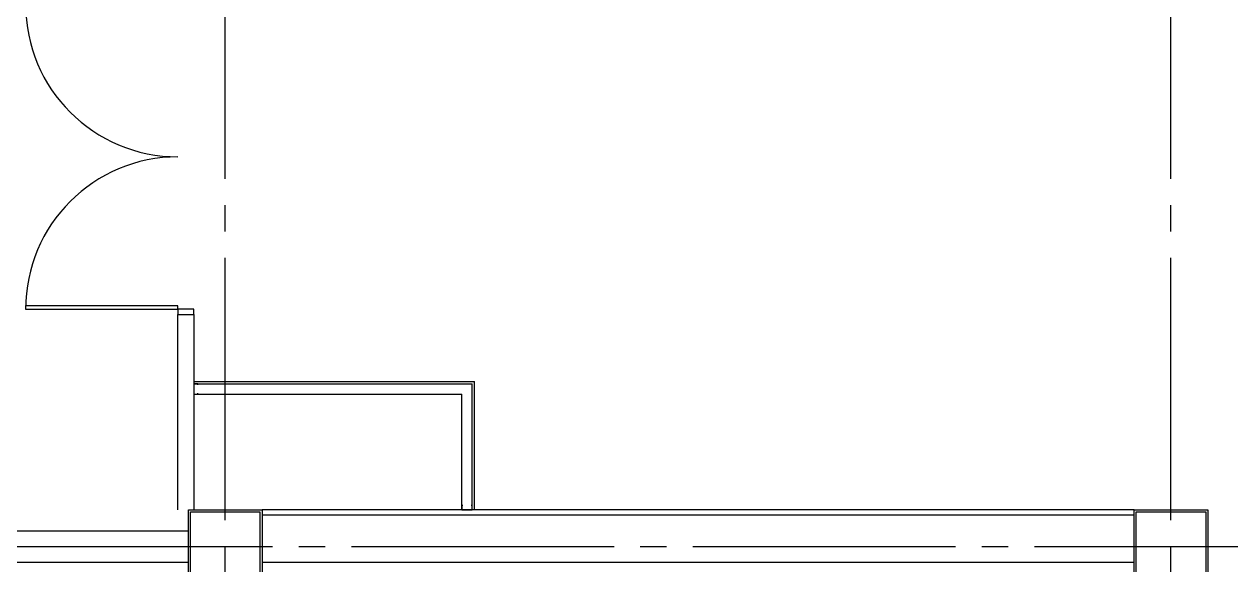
# Model space of a CAD drawing. Header units: millimetres. Extents: x -48783 to 30095, y 6477 to 24477.
# Drawn here: x 22309 to 23457, y 11532 to 12047 of the extents above; entities that cross this region are included whole.
import ezdxf

# ---------------------------------------------------------------- set-up
doc = ezdxf.new("R2010")
doc.units = ezdxf.units.MM
doc.header["$LTSCALE"] = 100
doc.linetypes.add('X-N-FAB-L20$0$COL-CEN-LIN', pattern=[3.25, 2.5, -0.25, 0.25, -0.25])
for name, color, linetype in [('0-XREF', 7, 'Continuous'), ('X-N-FAB-L20$0$08', 8, 'Continuous'), ('X-N-FAB-L20$0$200K新增範圍', 8, 'Continuous'), ('X-N-FAB-L20$0$BLOCK', 8, 'Continuous'), ('X-N-FAB-L20$0$CCL', 8, 'X-N-FAB-L20$0$COL-CEN-LIN'), ('X-N-FAB-L20$0$COL-S', 8, 'Continuous'), ('X-N-FAB-L20$0$WALL-P', 8, 'Continuous')]:
    doc.layers.add(name, color=color, linetype=linetype)

# ---------------------------------------------------------------- blocks, each defined once
blk = doc.blocks.new('X-N-FAB-L20$0$A$Cc7bb84f0')
at = {"layer": 'X-N-FAB-L20$0$COL-S'}
for points in [[(0, 70), (70, 70), (70, 0), (0, 0)], [(2, 68), (68, 68), (68, 2), (2, 2)]]:
    blk.add_lwpolyline(points, close=True, dxfattribs=at)
blk = doc.blocks.new('X-N-FAB-L20$0$A$C20c95bda')
at = {"layer": 'X-N-FAB-L20$0$CCL'}
for p, q in [((23520, 0), (23520, 9160)), ((24420, 0), (24420, 9160)), ((240, 950), (28330, 950))]:
    blk.add_line(p, q, dxfattribs=at)
at = {"layer": 'X-N-FAB-L20$0$200K新增範圍'}
for p in [(23485, 915), (24385, 915)]:
    blk.add_blockref('X-N-FAB-L20$0$A$Cc7bb84f0', p, dxfattribs=at)
blk = doc.blocks.new('X-N-FAB-L20$0$A$C1d07c4d4')
at = {"layer": 'X-N-FAB-L20$0$08'}
for p, q in [((23172.4, 1154.1), (23027.4, 1154.1)), ((23027.4, 1154.1), (23027.4, 1151.1)), ((23027.4, 1151.1), (23172.4, 1151.1)), ((23172.4, 1151.1), (23172.4, 1154.1)), ((23172.4, 1151.1), (23172.4, 1146.1)), ((23187.4, 1151.1), (23172.4, 1151.1)), ((23187.4, 1146.1), (23187.4, 1151.1)), ((23172.4, 1146.1), (23187.4, 1146.1)), ((23187.4, 1082.2), (23454.6, 1082.2)), ((23187.4, 1080), (23452.4, 1080)), ((23452.4, 960), (23452.4, 1080)), ((23454.6, 960), (23454.6, 1082.2)), ((23187.4, 1070), (23442.4, 1070)), ((23442.4, 960), (23442.4, 1070)), ((24082.4, 960), (23252.4, 960)), ((24082.4, 955), (23252.4, 955))]:
    blk.add_line(p, q, dxfattribs=at)
for points in [[(23172.4, 960), (23172.4, 1146.1), (23187.4, 1146.1), (23187.4, 960)], [(23191.4, 1079), (23191.4, 1080), (23187.4, 1080), (23187.4, 1070), (23191.4, 1070), (23191.4, 1071)], [(23443.4, 964), (23442.4, 964), (23442.4, 960), (23452.4, 960), (23452.4, 964), (23451.4, 964)], [(23252.4, 910), (24082.4, 910)]]:
    blk.add_lwpolyline(points, dxfattribs=at)
for points in [[(23182.4, 890), (23182.4, 960), (23252.4, 960), (23252.4, 890)], [(23184.4, 892), (23184.4, 958), (23250.4, 958), (23250.4, 892)], [(24082.4, 890), (24082.4, 960), (24152.4, 960), (24152.4, 890)], [(24084.4, 892), (24084.4, 958), (24150.4, 958), (24150.4, 892)]]:
    blk.add_lwpolyline(points, close=True, dxfattribs=at)
for centre, start, end in [((23172.4, 1441.1), 180, 270), ((23172.4, 1151.1), 90, 180)]:
    blk.add_arc(centre, 145, start, end, dxfattribs=at)
at = {"layer": 'X-N-FAB-L20$0$WALL-P'}
for p, q in [((22352.4, 940), (23182.4, 940)), ((22352.4, 910), (23182.4, 910))]:
    blk.add_line(p, q, dxfattribs=at)
blk = doc.blocks.new('X-N-FAB-L20')
blk.add_blockref('X-N-FAB-L20$0$A$C1d07c4d4', (-717.4, 10625))
at = {"layer": 'X-N-FAB-L20$0$BLOCK'}
blk.add_blockref('X-N-FAB-L20$0$A$C20c95bda', (-1020, 10600), dxfattribs=at)

msp = doc.modelspace()

# ---------------------------------------------------------------- block references
at = {"layer": '0-XREF'}
msp.add_blockref('X-N-FAB-L20', (0, 0), dxfattribs=at)

doc.saveas('drawing.dxf')
